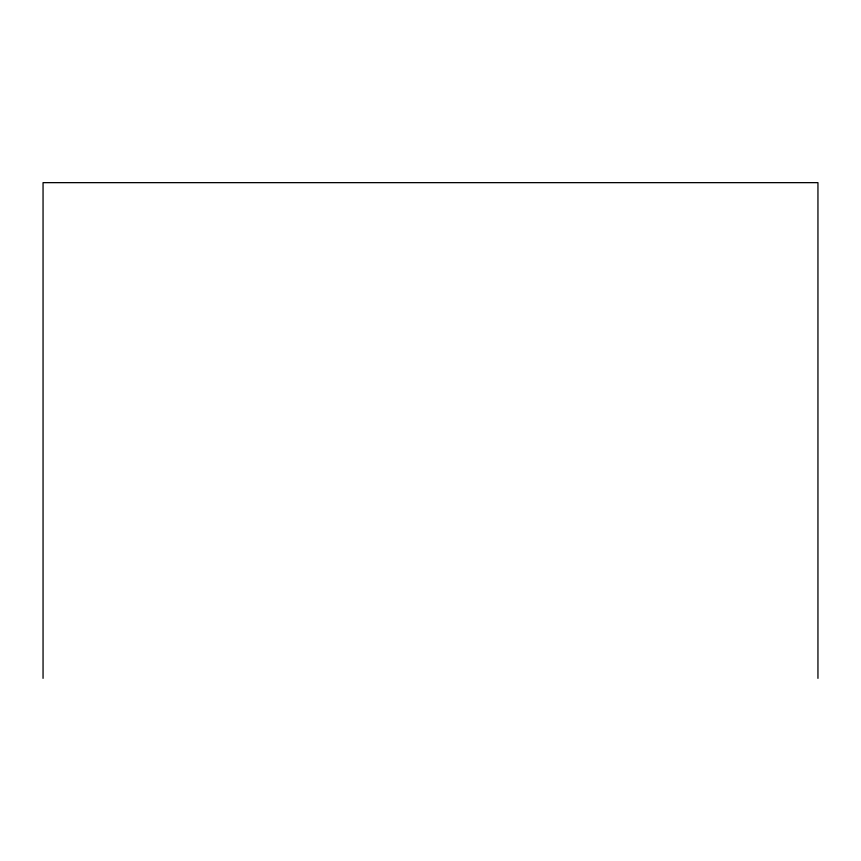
<?xml version="1.0" encoding="UTF-8"?>
<svg xmlns="http://www.w3.org/2000/svg" width="861" height="861" viewBox="0 0 861 861"><rect width="100%" height="100%" fill="white"/><g stroke="black" fill="none" stroke-linecap="round" stroke-linejoin="round"><path stroke-width="1.29" d="M817.95 678.35L817.95 182.65L43.05 182.65L43.05 678.35"/></g></svg>
